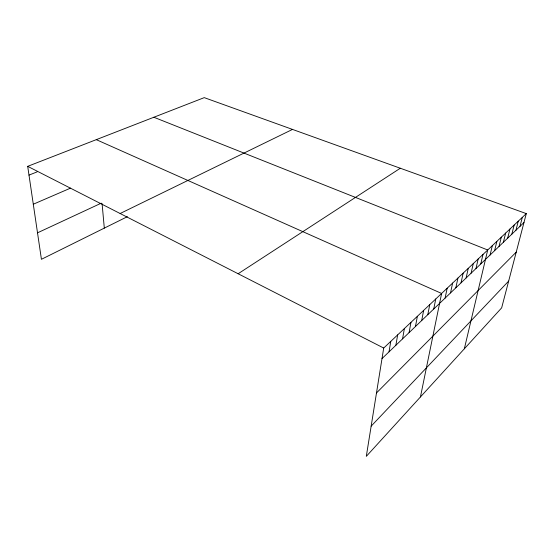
<?xml version="1.0" encoding="UTF-8"?>
<svg xmlns="http://www.w3.org/2000/svg" width="554" height="554" viewBox="0 0 554 554"><rect width="100%" height="100%" fill="white"/><g stroke="black" fill="none" stroke-linecap="round" stroke-linejoin="round"><path stroke-width="0.83" d="M526.3 213.609L383.707 348.044L366.298 456.364L501.661 307.851L526.3 213.609L204.253 97.636L27.7 166.345L41.425 259.307L127.358 216.69M389.033 351.832L390.771 341.389M395.875 345.274L397.661 334.893M402.564 338.868L404.385 328.55M409.094 332.615L410.957 322.352M415.472 326.5L417.37 316.306M421.705 320.531L423.644 310.392M427.792 314.693L429.766 304.617M433.747 308.987L435.756 298.973M420.438 396.962L441.607 293.454L96.278 139.656M445.104 298.1L447.168 288.212M450.527 292.914L452.611 283.08M455.824 287.831L457.936 278.06M461.025 282.852L463.158 273.136M466.115 277.976L468.269 268.323M471.101 273.198L473.275 263.6M475.99 268.51L478.178 258.974M480.775 263.919L482.991 254.438M464.342 348.798L487.707 249.993L153.853 117.247M490.082 255.006L492.326 245.637M494.604 250.678L496.862 241.364M499.036 246.426L501.308 237.167M503.385 242.257L505.67 233.054M507.658 238.172L509.95 229.017M511.848 234.155L514.154 225.056M515.961 230.215L518.274 221.171M519.998 226.344L522.325 217.355M371.152 426.151L508.662 281.079M376.485 392.966L516.238 252.112M382.018 358.556L523.966 222.542M238.137 273.745L400.307 168.236M120.128 213.519L292.505 129.414M37.513 232.819L101.264 203.159M33.295 204.225L70.566 188.111M28.995 175.119L37.076 171.892M27.7 166.345L383.707 348.044M102.088 203.616L104.311 228.116"/></g></svg>
